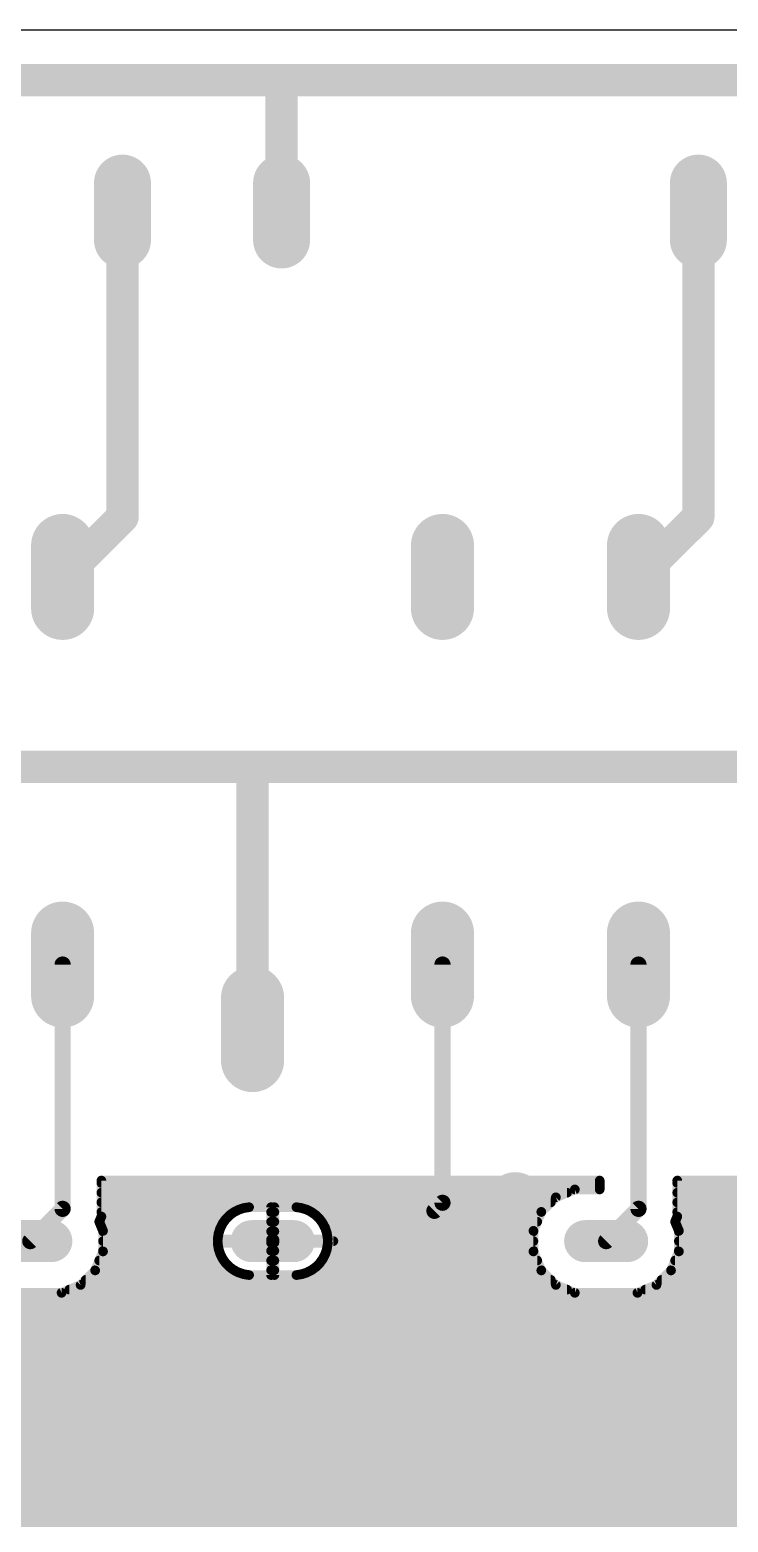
# Model space of a CAD drawing. Header units: millimetres. Extents: x 0 to 653, y 0 to 287.
# Drawn here: x 80.31 to 102.26, y 142.81 to 189.75 of the extents above; entities that cross this region are included whole.
import ezdxf

# ---------------------------------------------------------------- set-up
doc = ezdxf.new("R2010")
doc.units = ezdxf.units.MM
for name, color, linetype in [('16', 7, 'Continuous'), ('17', 7, 'Continuous'), ('18', 7, 'Continuous'), ('20', 7, 'Continuous')]:
    doc.layers.add(name, color=color, linetype=linetype)

# ---------------------------------------------------------------- blocks, each defined once
blk = doc.blocks.new('LONGP100')
at = {"const_width": 1}
blk.add_lwpolyline([(-0.5, 0), (0.5, 0)], dxfattribs=at)
at = {"const_width": 0.5}
for points in [[(-0.5, 0.25, 1), (-0.5, -0.25)], [(0.5, -0.25, 1), (0.5, 0.25)]]:
    blk.add_lwpolyline(points, format="xyb", dxfattribs=at)
blk = doc.blocks.new('ROUNDV')
at = {"const_width": 0.5}
blk.add_lwpolyline([(0, -0.25, 1), (0, 0.25, 1), (0, -0.25)], format="xyb", dxfattribs=at)

msp = doc.modelspace()

# ---------------------------------------------------------------- linework, layer by layer
at = {"layer": '16'}
for points, const_width in [([(69.85, 188.163), (88.265, 188.163)], 1.016), ([(88.225, 188.123), (88.265, 188.163)], 1.016), ([(88.225, 184.035), (88.225, 188.123)], 1.016), ([(88.265, 188.163), (106.362, 188.163)], 1.016), ([(83.225, 174.423), (83.225, 184.035)], 1.016), ([(101.323, 174.423), (101.323, 184.035)], 1.016), ([(81.344, 172.542), (83.225, 174.423)], 1.016), ([(99.441, 172.542), (101.323, 174.423)], 1.016), ([(69.215, 166.573), (87.312, 166.573)], 1.016), ([(87.312, 166.573), (91.123, 166.573)], 1.016), ([(87.312, 158.318), (87.312, 166.573)], 1.016), ([(91.123, 166.573), (105.41, 166.573)], 1.016), ([(81.344, 160.35), (81.344, 152.666)], 0.508), ([(93.281, 160.35), (93.281, 152.857)], 0.508), ([(99.441, 160.35), (99.441, 152.666)], 0.508), ([(98.222, 153.555), (82.563, 153.555)], 0.305), ([(82.563, 153.555), (82.563, 152.424)], 0.305), ([(82.563, 153.479), (98.222, 153.479)], 0.305), ([(98.222, 153.276), (98.222, 153.555)], 0.305), ([(116.319, 153.555), (100.66, 153.555)], 0.305), ([(100.66, 153.555), (100.66, 152.424)], 0.305), ([(100.66, 153.479), (116.319, 153.479)], 0.305), ([(82.563, 153.174), (97.196, 153.174)], 0.305), ([(93.281, 152.857), (93.028, 152.603)], 0.508), ([(96.386, 152.571), (96.844, 153.028)], 0.305), ([(96.844, 153.028), (97.441, 153.276)], 0.305), ([(97.441, 153.276), (98.222, 153.276)], 0.305), ([(100.66, 153.174), (115.293, 153.174)], 0.305), ([(81.344, 152.666), (80.328, 151.65)], 0.508), ([(82.563, 152.424), (82.495, 152.26)], 0.305), ([(82.563, 152.869), (96.685, 152.869)], 0.305), ([(82.563, 152.565), (86.732, 152.565)], 0.305), ([(86.473, 152.345), (86.592, 152.464)], 0.305), ([(86.592, 152.464), (86.728, 152.563)], 0.305), ([(86.728, 152.563), (86.878, 152.639)], 0.305), ([(86.878, 152.639), (87.037, 152.691)], 0.305), ([(87.037, 152.691), (87.203, 152.717)], 0.305), ([(87.203, 152.717), (87.897, 152.717)], 0.305), ([(87.897, 152.717), (87.897, 151.701)], 0.305), ([(87.897, 152.565), (87.998, 152.565)], 0.305), ([(87.998, 151.701), (87.998, 152.717)], 0.305), ([(87.998, 152.717), (88.692, 152.717)], 0.305), ([(88.692, 152.717), (88.858, 152.691)], 0.305), ([(88.858, 152.691), (89.017, 152.639)], 0.305), ([(89.017, 152.639), (89.167, 152.563)], 0.305), ([(89.163, 152.565), (96.384, 152.565)], 0.305), ([(89.167, 152.563), (89.303, 152.464)], 0.305), ([(89.303, 152.464), (89.422, 152.345)], 0.305), ([(96.139, 151.974), (96.386, 152.571)], 0.305), ([(99.441, 152.666), (98.425, 151.65)], 0.508), ([(100.66, 152.424), (100.592, 152.26)], 0.305), ([(100.66, 152.869), (114.782, 152.869)], 0.305), ([(100.66, 152.565), (104.829, 152.565)], 0.305), ([(82.495, 152.26), (82.614, 151.974)], 0.305), ([(82.495, 152.26), (86.411, 152.26)], 0.305), ([(82.614, 151.974), (82.614, 151.327)], 0.305), ([(82.614, 151.955), (86.264, 151.955)], 0.305), ([(86.247, 151.9), (86.299, 152.06)], 0.305), ([(86.299, 152.06), (86.375, 152.209)], 0.305), ([(86.375, 152.209), (86.473, 152.345)], 0.305), ([(87.897, 152.26), (87.998, 152.26)], 0.305), ([(87.897, 151.955), (87.998, 151.955)], 0.305), ([(89.422, 152.345), (89.52, 152.209)], 0.305), ([(89.484, 152.26), (96.258, 152.26)], 0.305), ([(89.52, 152.209), (89.597, 152.06)], 0.305), ([(89.597, 152.06), (89.648, 151.9)], 0.305), ([(89.631, 151.955), (96.139, 151.955)], 0.305), ([(96.139, 151.327), (96.139, 151.974)], 0.305), ([(100.592, 152.26), (100.711, 151.974)], 0.305), ([(100.592, 152.26), (104.509, 152.26)], 0.305), ([(100.711, 151.974), (100.711, 151.327)], 0.305), ([(100.711, 151.955), (104.362, 151.955)], 0.305), ([(82.614, 151.65), (87.897, 151.65)], 0.305), ([(86.22, 151.734), (86.247, 151.9)], 0.305), ([(86.22, 151.701), (86.22, 151.734)], 0.305), ([(87.897, 151.701), (86.22, 151.701)], 0.305), ([(86.22, 151.566), (86.22, 151.599)], 0.305), ([(86.22, 151.599), (87.897, 151.599)], 0.305), ([(86.247, 151.4), (86.22, 151.566)], 0.305), ([(87.897, 151.599), (87.897, 151.701)], 0.305), ([(87.897, 151.701), (87.998, 151.701)], 0.305), ([(87.998, 151.599), (87.897, 151.599)], 0.305), ([(87.897, 151.599), (87.897, 150.583)], 0.305), ([(87.948, 151.65), (89.853, 151.65)], 0.305), ([(89.675, 151.701), (87.998, 151.701)], 0.305), ([(87.998, 151.701), (87.998, 151.599)], 0.305), ([(87.998, 151.65), (96.139, 151.65)], 0.305), ([(87.998, 151.599), (89.675, 151.599)], 0.305), ([(87.998, 150.583), (87.998, 151.599)], 0.305), ([(89.648, 151.9), (89.675, 151.734)], 0.305), ([(89.675, 151.566), (89.648, 151.4)], 0.305), ([(89.675, 151.734), (89.675, 151.701)], 0.305), ([(89.675, 151.599), (89.675, 151.566)], 0.305), ([(100.711, 151.65), (105.994, 151.65)], 0.305), ([(82.614, 151.327), (82.366, 150.729)], 0.305), ([(82.495, 151.041), (86.411, 151.041)], 0.305), ([(82.614, 151.345), (86.264, 151.345)], 0.305), ([(86.299, 151.241), (86.247, 151.4)], 0.305), ([(86.375, 151.091), (86.299, 151.241)], 0.305), ([(86.473, 150.955), (86.375, 151.091)], 0.305), ([(87.897, 151.345), (87.998, 151.345)], 0.305), ([(87.897, 151.041), (87.998, 151.041)], 0.305), ([(89.52, 151.091), (89.422, 150.955)], 0.305), ([(89.484, 151.041), (96.258, 151.041)], 0.305), ([(89.597, 151.241), (89.52, 151.091)], 0.305), ([(89.648, 151.4), (89.597, 151.241)], 0.305), ([(89.631, 151.345), (96.139, 151.345)], 0.305), ([(96.386, 150.729), (96.139, 151.327)], 0.305), ([(100.711, 151.327), (100.463, 150.729)], 0.305), ([(100.592, 151.041), (104.509, 151.041)], 0.305), ([(100.711, 151.345), (104.362, 151.345)], 0.305), ([(82.366, 150.729), (81.909, 150.272)], 0.305), ([(82.369, 150.736), (86.732, 150.736)], 0.305), ([(86.592, 150.836), (86.473, 150.955)], 0.305), ([(86.728, 150.738), (86.592, 150.836)], 0.305), ([(86.878, 150.662), (86.728, 150.738)], 0.305), ([(87.037, 150.61), (86.878, 150.662)], 0.305), ([(87.203, 150.583), (87.037, 150.61)], 0.305), ([(87.897, 150.583), (87.203, 150.583)], 0.305), ([(87.897, 150.736), (87.998, 150.736)], 0.305), ([(88.692, 150.583), (87.998, 150.583)], 0.305), ([(88.858, 150.61), (88.692, 150.583)], 0.305), ([(89.017, 150.662), (88.858, 150.61)], 0.305), ([(89.167, 150.738), (89.017, 150.662)], 0.305), ([(89.163, 150.736), (96.384, 150.736)], 0.305), ([(89.303, 150.836), (89.167, 150.738)], 0.305), ([(89.422, 150.955), (89.303, 150.836)], 0.305), ([(96.844, 150.272), (96.386, 150.729)], 0.305), ([(100.463, 150.729), (100.006, 150.272)], 0.305), ([(100.466, 150.736), (104.829, 150.736)], 0.305), ([(81.909, 150.272), (81.311, 150.025)], 0.305), ([(81.556, 150.126), (97.196, 150.126)], 0.305), ([(82.068, 150.431), (96.685, 150.431)], 0.305), ([(97.441, 150.025), (96.844, 150.272)], 0.305), ([(100.006, 150.272), (99.409, 150.025)], 0.305), ([(99.654, 150.126), (115.293, 150.126)], 0.305), ([(100.165, 150.431), (114.782, 150.431)], 0.305), ([(1.168, 149.821), (167.958, 149.821)], 0.305), ([(81.311, 150.025), (79.344, 150.025)], 0.305), ([(99.409, 150.025), (97.441, 150.025)], 0.305), ([(6.188, 149.517), (167.958, 149.517)], 0.305), ([(6.493, 149.212), (167.958, 149.212)], 0.305), ([(6.693, 148.907), (167.958, 148.907)], 0.305), ([(6.693, 148.602), (167.958, 148.602)], 0.305), ([(6.693, 148.297), (167.958, 148.297)], 0.305), ([(6.693, 147.993), (167.958, 147.993)], 0.305), ([(6.137, 147.383), (167.958, 147.383)], 0.305), ([(6.442, 147.688), (167.958, 147.688)], 0.305), ([(1.168, 147.078), (167.958, 147.078)], 0.305), ([(1.168, 146.773), (167.958, 146.773)], 0.305), ([(1.168, 146.469), (167.958, 146.469)], 0.305), ([(1.168, 146.164), (167.958, 146.164)], 0.305), ([(1.168, 145.859), (167.958, 145.859)], 0.305), ([(1.168, 145.554), (167.958, 145.554)], 0.305), ([(1.168, 145.249), (167.958, 145.249)], 0.305), ([(1.168, 144.945), (167.958, 144.945)], 0.305), ([(1.168, 144.64), (167.958, 144.64)], 0.305), ([(1.168, 144.335), (167.958, 144.335)], 0.305), ([(1.168, 144.03), (167.958, 144.03)], 0.305), ([(1.168, 143.725), (167.958, 143.725)], 0.305), ([(1.168, 143.421), (167.958, 143.421)], 0.305), ([(1.168, 143.116), (167.958, 143.116)], 0.305), ([(1.168, 142.811), (167.958, 142.811)], 0.305)]:
    msp.add_lwpolyline(points, dxfattribs=dict(at, const_width=const_width))
for points, const_width in [([(87.971, 188.123, -1), (88.479, 188.123)], 0.508), ([(88.405, 187.943, -1), (88.045, 188.302)], 0.508), ([(88.265, 187.909, -1), (88.265, 188.417)], 0.508), ([(88.085, 188.342, -1), (88.445, 187.983)], 0.508), ([(88.265, 188.417, -1), (88.265, 187.909)], 0.508), ([(82.971, 184.035, -1), (83.479, 184.035)], 0.508), ([(101.069, 184.035, -1), (101.576, 184.035)], 0.508), ([(88.479, 184.035, -1), (87.971, 184.035)], 0.508), ([(83.479, 174.423, -1), (82.971, 174.423)], 0.508), ([(83.045, 174.603, -1), (83.405, 174.244)], 0.508), ([(101.576, 174.423, -1), (101.069, 174.423)], 0.508), ([(101.143, 174.603, -1), (101.502, 174.244)], 0.508), ([(81.523, 172.362, -1), (81.164, 172.721)], 0.508), ([(99.621, 172.362, -1), (99.261, 172.721)], 0.508), ([(87.312, 166.319, -1), (87.312, 166.827)], 0.508), ([(87.058, 166.573, -1), (87.567, 166.573)], 0.508), ([(87.312, 166.827, -1), (87.312, 166.319)], 0.508), ([(91.123, 166.319, -1), (91.123, 166.827)], 0.508), ([(91.123, 166.827, -1), (91.123, 166.319)], 0.508), ([(81.216, 160.35, -1), (81.471, 160.35)], 0.254), ([(93.154, 160.35, -1), (93.409, 160.35)], 0.254), ([(99.314, 160.35, -1), (99.568, 160.35)], 0.254), ([(87.567, 158.318, -1), (87.058, 158.318)], 0.508), ([(82.563, 153.479, -1), (82.563, 153.631)], 0.152), ([(82.487, 153.555, -1), (82.639, 153.555)], 0.152), ([(82.563, 153.403, -1), (82.563, 153.555)], 0.152), ([(98.146, 153.555, -1), (98.298, 153.555)], 0.152), ([(98.222, 153.631, -1), (98.222, 153.479)], 0.152), ([(98.222, 153.555, -1), (98.222, 153.403)], 0.152), ([(100.66, 153.479, -1), (100.66, 153.631)], 0.152), ([(100.584, 153.555, -1), (100.736, 153.555)], 0.152), ([(100.66, 153.403, -1), (100.66, 153.555)], 0.152), ([(82.563, 153.098, -1), (82.563, 153.25)], 0.152), ([(93.192, 152.946, -1), (93.371, 152.767)], 0.254), ([(96.873, 152.958, -1), (96.815, 153.099)], 0.152), ([(96.79, 153.082, -1), (96.898, 152.974)], 0.152), ([(97.196, 153.25, -1), (97.196, 153.098)], 0.152), ([(97.441, 153.2, -1), (97.441, 153.352)], 0.152), ([(97.412, 153.346, -1), (97.47, 153.205)], 0.152), ([(98.298, 153.276, -1), (98.146, 153.276)], 0.152), ([(98.222, 153.352, -1), (98.222, 153.2)], 0.152), ([(100.66, 153.098, -1), (100.66, 153.25)], 0.152), ([(81.471, 152.666, -1), (81.216, 152.666)], 0.254), ([(81.254, 152.756, -1), (81.433, 152.576)], 0.254), ([(82.563, 152.793, -1), (82.563, 152.946)], 0.152), ([(82.563, 152.488, -1), (82.563, 152.641)], 0.152), ([(82.492, 152.453, -1), (82.633, 152.394)], 0.152), ([(86.637, 152.402, -1), (86.547, 152.526)], 0.152), ([(86.538, 152.518, -1), (86.646, 152.41)], 0.152), ([(86.763, 152.495, -1), (86.693, 152.63)], 0.152), ([(86.683, 152.624, -1), (86.773, 152.501)], 0.152), ([(86.732, 152.641, -1), (86.732, 152.488)], 0.152), ([(86.901, 152.566, -1), (86.854, 152.711)], 0.152), ([(86.843, 152.707, -1), (86.912, 152.571)], 0.152), ([(87.049, 152.615, -1), (87.025, 152.766)], 0.152), ([(87.014, 152.763, -1), (87.061, 152.618)], 0.152), ([(87.203, 152.641, -1), (87.203, 152.793)], 0.152), ([(87.191, 152.792, -1), (87.215, 152.642)], 0.152), ([(87.82, 152.717, -1), (87.973, 152.717)], 0.152), ([(87.897, 152.488, -1), (87.897, 152.641)], 0.152), ([(87.897, 152.793, -1), (87.897, 152.641)], 0.152), ([(87.922, 152.717, -1), (88.075, 152.717)], 0.152), ([(87.998, 152.641, -1), (87.998, 152.793)], 0.152), ([(87.998, 152.641, -1), (87.998, 152.488)], 0.152), ([(88.68, 152.642, -1), (88.704, 152.792)], 0.152), ([(88.692, 152.793, -1), (88.692, 152.641)], 0.152), ([(88.834, 152.618, -1), (88.881, 152.763)], 0.152), ([(88.87, 152.766, -1), (88.846, 152.615)], 0.152), ([(88.983, 152.571, -1), (89.052, 152.707)], 0.152), ([(89.041, 152.711, -1), (88.994, 152.566)], 0.152), ([(89.163, 152.488, -1), (89.163, 152.641)], 0.152), ([(89.122, 152.501, -1), (89.212, 152.624)], 0.152), ([(89.202, 152.63, -1), (89.132, 152.495)], 0.152), ([(89.249, 152.41, -1), (89.357, 152.518)], 0.152), ([(89.348, 152.526, -1), (89.258, 152.402)], 0.152), ([(93.117, 152.513, -1), (92.938, 152.692)], 0.254), ([(93.409, 152.857, -1), (93.154, 152.857)], 0.254), ([(96.44, 152.517, -1), (96.333, 152.625)], 0.152), ([(96.316, 152.6, -1), (96.457, 152.542)], 0.152), ([(96.384, 152.641, -1), (96.384, 152.488)], 0.152), ([(96.685, 152.946, -1), (96.685, 152.793)], 0.152), ([(99.568, 152.666, -1), (99.314, 152.666)], 0.254), ([(99.351, 152.756, -1), (99.531, 152.576)], 0.254), ([(100.66, 152.793, -1), (100.66, 152.946)], 0.152), ([(100.66, 152.488, -1), (100.66, 152.641)], 0.152), ([(100.59, 152.453, -1), (100.731, 152.394)], 0.152), ([(82.495, 152.184, -1), (82.495, 152.336)], 0.152), ([(82.424, 152.231, -1), (82.565, 152.289)], 0.152), ([(82.565, 152.231, -1), (82.424, 152.289)], 0.152), ([(82.639, 152.424, -1), (82.487, 152.424)], 0.152), ([(82.537, 151.974, -1), (82.69, 151.974)], 0.152), ([(82.614, 151.879, -1), (82.614, 152.031)], 0.152), ([(86.366, 152.025, -1), (86.231, 152.094)], 0.152), ([(86.226, 152.083, -1), (86.371, 152.036)], 0.152), ([(86.264, 152.031, -1), (86.264, 151.879)], 0.152), ([(86.436, 152.164, -1), (86.313, 152.254)], 0.152), ([(86.307, 152.244, -1), (86.443, 152.175)], 0.152), ([(86.527, 152.291, -1), (86.419, 152.399)], 0.152), ([(86.411, 152.336, -1), (86.411, 152.184)], 0.152), ([(86.412, 152.39, -1), (86.535, 152.3)], 0.152), ([(87.897, 152.184, -1), (87.897, 152.336)], 0.152), ([(87.897, 151.879, -1), (87.897, 152.031)], 0.152), ([(87.998, 152.336, -1), (87.998, 152.184)], 0.152), ([(87.998, 152.031, -1), (87.998, 151.879)], 0.152), ([(89.36, 152.3, -1), (89.483, 152.39)], 0.152), ([(89.475, 152.399, -1), (89.368, 152.291)], 0.152), ([(89.484, 152.184, -1), (89.484, 152.336)], 0.152), ([(89.452, 152.175, -1), (89.588, 152.244)], 0.152), ([(89.582, 152.254, -1), (89.459, 152.164)], 0.152), ([(89.524, 152.036, -1), (89.669, 152.083)], 0.152), ([(89.664, 152.094, -1), (89.529, 152.025)], 0.152), ([(89.631, 151.879, -1), (89.631, 152.031)], 0.152), ([(96.063, 151.974, -1), (96.215, 151.974)], 0.152), ([(96.139, 152.031, -1), (96.139, 151.879)], 0.152), ([(96.258, 152.336, -1), (96.258, 152.184)], 0.152), ([(100.522, 152.231, -1), (100.663, 152.289)], 0.152), ([(100.592, 152.184, -1), (100.592, 152.336)], 0.152), ([(100.663, 152.231, -1), (100.522, 152.289)], 0.152), ([(100.736, 152.424, -1), (100.584, 152.424)], 0.152), ([(100.635, 151.974, -1), (100.787, 151.974)], 0.152), ([(100.711, 151.879, -1), (100.711, 152.031)], 0.152), ([(80.417, 151.56, -1), (80.238, 151.74)], 0.254), ([(82.614, 151.574, -1), (82.614, 151.726)], 0.152), ([(82.684, 152.003, -1), (82.543, 151.944)], 0.152), ([(86.144, 151.734, -1), (86.296, 151.734)], 0.152), ([(86.22, 151.625, -1), (86.22, 151.777)], 0.152), ([(86.296, 151.722, -1), (86.145, 151.746)], 0.152), ([(86.296, 151.701, -1), (86.144, 151.701)], 0.152), ([(86.144, 151.599, -1), (86.296, 151.599)], 0.152), ([(86.22, 151.523, -1), (86.22, 151.676)], 0.152), ([(86.145, 151.554, -1), (86.296, 151.578)], 0.152), ([(86.296, 151.566, -1), (86.144, 151.566)], 0.152), ([(86.319, 151.876, -1), (86.174, 151.924)], 0.152), ([(86.171, 151.912, -1), (86.322, 151.888)], 0.152), ([(87.82, 151.701, -1), (87.973, 151.701)], 0.152), ([(87.897, 151.625, -1), (87.897, 151.777)], 0.152), ([(87.973, 151.701, -1), (87.82, 151.701)], 0.152), ([(87.897, 151.523, -1), (87.897, 151.676)], 0.152), ([(87.82, 151.599, -1), (87.973, 151.599)], 0.152), ([(87.973, 151.599, -1), (87.82, 151.599)], 0.152), ([(87.948, 151.574, -1), (87.948, 151.726)], 0.152), ([(87.897, 151.777, -1), (87.897, 151.625)], 0.152), ([(87.897, 151.726, -1), (87.897, 151.574)], 0.152), ([(87.897, 151.676, -1), (87.897, 151.523)], 0.152), ([(87.998, 151.625, -1), (87.998, 151.777)], 0.152), ([(87.922, 151.701, -1), (88.075, 151.701)], 0.152), ([(87.998, 151.574, -1), (87.998, 151.726)], 0.152), ([(88.075, 151.701, -1), (87.922, 151.701)], 0.152), ([(87.998, 151.523, -1), (87.998, 151.676)], 0.152), ([(87.922, 151.599, -1), (88.075, 151.599)], 0.152), ([(88.075, 151.599, -1), (87.922, 151.599)], 0.152), ([(87.998, 151.777, -1), (87.998, 151.625)], 0.152), ([(87.998, 151.676, -1), (87.998, 151.523)], 0.152), ([(89.573, 151.888, -1), (89.724, 151.912)], 0.152), ([(89.721, 151.924, -1), (89.576, 151.876)], 0.152), ([(89.599, 151.734, -1), (89.751, 151.734)], 0.152), ([(89.751, 151.701, -1), (89.599, 151.701)], 0.152), ([(89.599, 151.599, -1), (89.751, 151.599)], 0.152), ([(89.751, 151.566, -1), (89.599, 151.566)], 0.152), ([(89.75, 151.746, -1), (89.599, 151.722)], 0.152), ([(89.599, 151.578, -1), (89.75, 151.554)], 0.152), ([(89.675, 151.777, -1), (89.675, 151.625)], 0.152), ([(89.675, 151.676, -1), (89.675, 151.523)], 0.152), ([(89.853, 151.726, -1), (89.853, 151.574)], 0.152), ([(96.209, 151.944, -1), (96.069, 152.003)], 0.152), ([(96.139, 151.726, -1), (96.139, 151.574)], 0.152), ([(98.515, 151.56, -1), (98.335, 151.74)], 0.254), ([(100.711, 151.574, -1), (100.711, 151.726)], 0.152), ([(100.781, 152.003, -1), (100.641, 151.944)], 0.152), ([(82.495, 150.964, -1), (82.495, 151.117)], 0.152), ([(82.614, 151.269, -1), (82.614, 151.422)], 0.152), ([(82.69, 151.327, -1), (82.537, 151.327)], 0.152), ([(82.543, 151.356, -1), (82.684, 151.298)], 0.152), ([(86.174, 151.377, -1), (86.319, 151.424)], 0.152), ([(86.322, 151.412, -1), (86.171, 151.388)], 0.152), ([(86.231, 151.206, -1), (86.366, 151.275)], 0.152), ([(86.371, 151.264, -1), (86.226, 151.217)], 0.152), ([(86.264, 151.422, -1), (86.264, 151.269)], 0.152), ([(86.313, 151.046, -1), (86.436, 151.136)], 0.152), ([(86.443, 151.126, -1), (86.307, 151.056)], 0.152), ([(86.411, 151.117, -1), (86.411, 150.964)], 0.152), ([(87.897, 151.269, -1), (87.897, 151.422)], 0.152), ([(87.897, 150.964, -1), (87.897, 151.117)], 0.152), ([(87.998, 151.422, -1), (87.998, 151.269)], 0.152), ([(87.998, 151.117, -1), (87.998, 150.964)], 0.152), ([(89.484, 150.964, -1), (89.484, 151.117)], 0.152), ([(89.588, 151.056, -1), (89.452, 151.126)], 0.152), ([(89.459, 151.136, -1), (89.582, 151.046)], 0.152), ([(89.669, 151.217, -1), (89.524, 151.264)], 0.152), ([(89.529, 151.275, -1), (89.664, 151.206)], 0.152), ([(89.631, 151.269, -1), (89.631, 151.422)], 0.152), ([(89.724, 151.388, -1), (89.573, 151.412)], 0.152), ([(89.576, 151.424, -1), (89.721, 151.377)], 0.152), ([(96.069, 151.298, -1), (96.209, 151.356)], 0.152), ([(96.215, 151.327, -1), (96.063, 151.327)], 0.152), ([(96.139, 151.422, -1), (96.139, 151.269)], 0.152), ([(96.258, 151.117, -1), (96.258, 150.964)], 0.152), ([(100.592, 150.964, -1), (100.592, 151.117)], 0.152), ([(100.711, 151.269, -1), (100.711, 151.422)], 0.152), ([(100.787, 151.327, -1), (100.635, 151.327)], 0.152), ([(100.641, 151.356, -1), (100.781, 151.298)], 0.152), ([(82.436, 150.7, -1), (82.296, 150.758)], 0.152), ([(82.369, 150.66, -1), (82.369, 150.812)], 0.152), ([(82.312, 150.783, -1), (82.42, 150.675)], 0.152), ([(86.419, 150.901, -1), (86.527, 151.009)], 0.152), ([(86.535, 151, -1), (86.412, 150.91)], 0.152), ([(86.547, 150.775, -1), (86.637, 150.898)], 0.152), ([(86.646, 150.89, -1), (86.538, 150.783)], 0.152), ([(86.693, 150.67, -1), (86.763, 150.806)], 0.152), ([(86.773, 150.799, -1), (86.683, 150.676)], 0.152), ([(86.732, 150.812, -1), (86.732, 150.66)], 0.152), ([(86.854, 150.589, -1), (86.901, 150.734)], 0.152), ([(86.912, 150.729, -1), (86.843, 150.594)], 0.152), ([(87.025, 150.534, -1), (87.049, 150.685)], 0.152), ([(87.061, 150.682, -1), (87.014, 150.537)], 0.152), ([(87.203, 150.507, -1), (87.203, 150.66)], 0.152), ([(87.215, 150.659, -1), (87.191, 150.508)], 0.152), ([(87.897, 150.66, -1), (87.897, 150.812)], 0.152), ([(87.897, 150.66, -1), (87.897, 150.507)], 0.152), ([(87.998, 150.507, -1), (87.998, 150.66)], 0.152), ([(87.998, 150.812, -1), (87.998, 150.66)], 0.152), ([(88.704, 150.508, -1), (88.68, 150.659)], 0.152), ([(88.692, 150.66, -1), (88.692, 150.507)], 0.152), ([(88.881, 150.537, -1), (88.834, 150.682)], 0.152), ([(88.846, 150.685, -1), (88.87, 150.534)], 0.152), ([(89.052, 150.594, -1), (88.983, 150.729)], 0.152), ([(88.994, 150.734, -1), (89.041, 150.589)], 0.152), ([(89.163, 150.66, -1), (89.163, 150.812)], 0.152), ([(89.212, 150.676, -1), (89.122, 150.799)], 0.152), ([(89.132, 150.806, -1), (89.202, 150.67)], 0.152), ([(89.357, 150.783, -1), (89.249, 150.89)], 0.152), ([(89.258, 150.898, -1), (89.348, 150.775)], 0.152), ([(89.483, 150.91, -1), (89.36, 151)], 0.152), ([(89.368, 151.009, -1), (89.475, 150.901)], 0.152), ([(96.333, 150.675, -1), (96.44, 150.783)], 0.152), ([(96.457, 150.758, -1), (96.316, 150.7)], 0.152), ([(96.384, 150.812, -1), (96.384, 150.66)], 0.152), ([(100.534, 150.7, -1), (100.393, 150.758)], 0.152), ([(100.466, 150.66, -1), (100.466, 150.812)], 0.152), ([(100.41, 150.783, -1), (100.517, 150.675)], 0.152), ([(81.556, 150.05, -1), (81.556, 150.202)], 0.152), ([(81.963, 150.218, -1), (81.855, 150.326)], 0.152), ([(81.88, 150.342, -1), (81.938, 150.202)], 0.152), ([(82.068, 150.355, -1), (82.068, 150.507)], 0.152), ([(87.973, 150.583, -1), (87.82, 150.583)], 0.152), ([(88.075, 150.583, -1), (87.922, 150.583)], 0.152), ([(96.685, 150.507, -1), (96.685, 150.355)], 0.152), ([(96.815, 150.202, -1), (96.873, 150.342)], 0.152), ([(96.898, 150.326, -1), (96.79, 150.218)], 0.152), ([(97.196, 150.202, -1), (97.196, 150.05)], 0.152), ([(99.654, 150.05, -1), (99.654, 150.202)], 0.152), ([(100.06, 150.218, -1), (99.952, 150.326)], 0.152), ([(99.977, 150.342, -1), (100.035, 150.202)], 0.152), ([(100.165, 150.355, -1), (100.165, 150.507)], 0.152), ([(81.34, 149.954, -1), (81.282, 150.095)], 0.152), ([(81.311, 150.101, -1), (81.311, 149.948)], 0.152), ([(97.441, 149.948, -1), (97.441, 150.101)], 0.152), ([(97.47, 150.095, -1), (97.412, 149.954)], 0.152), ([(99.438, 149.954, -1), (99.38, 150.095)], 0.152), ([(99.409, 150.101, -1), (99.409, 149.948)], 0.152)]:
    msp.add_lwpolyline(points, format="xyb", dxfattribs=dict(at, const_width=const_width))
at = {"layer": '20'}
msp.add_line((0, 189.75), (187.94, 189.75), dxfattribs=at)

# ---------------------------------------------------------------- block references
at = {"layer": '17'}
for p, xscale, yscale, rotation in [((83.225, 184.035), -1.7907, 1.7907, 90), ((83.225, 184.035), -1.7907, 1.7907, 90), ((88.225, 184.035), -1.7907, 1.7907, 90), ((88.225, 184.035), -1.7907, 1.7907, 90), ((101.323, 184.035), -1.7907, 1.7907, 90), ((101.323, 184.035), -1.7907, 1.7907, 90), ((81.344, 172.542), -1.9812, 1.9812, 270), ((81.344, 172.542), -1.9812, 1.9812, 270), ((93.281, 172.542), -1.9812, 1.9812, 270), ((93.281, 172.542), -1.9812, 1.9812, 270), ((99.441, 172.542), -1.9812, 1.9812, 270), ((99.441, 172.542), -1.9812, 1.9812, 270), ((81.344, 160.35), -1.9812, 1.9812, 270), ((81.344, 160.35), -1.9812, 1.9812, 270), ((93.281, 160.35), -1.9812, 1.9812, 270), ((93.281, 160.35), -1.9812, 1.9812, 270), ((99.441, 160.35), -1.9812, 1.9812, 270), ((99.441, 160.35), -1.9812, 1.9812, 270), ((87.312, 158.318), -1.9812, 1.9812, 270), ((87.312, 158.318), -1.9812, 1.9812, 270)]:
    msp.add_blockref('LONGP100', p, dxfattribs=dict(at, xscale=xscale, yscale=yscale, rotation=rotation))
at = {"layer": '17', "xscale": -1.3208, "yscale": 1.3208}
for p in [(80.328, 151.65), (80.328, 151.65), (87.948, 151.65), (87.948, 151.65), (98.425, 151.65), (98.425, 151.65)]:
    msp.add_blockref('LONGP100', p, dxfattribs=at)
at = {"layer": '18', "xscale": -1.8, "yscale": 1.8, "rotation": 180}
msp.add_blockref('ROUNDV', (95.567, 152.92), dxfattribs=at)
msp.add_blockref('ROUNDV', (95.567, 152.92), dxfattribs=at)

doc.saveas('drawing.dxf')
